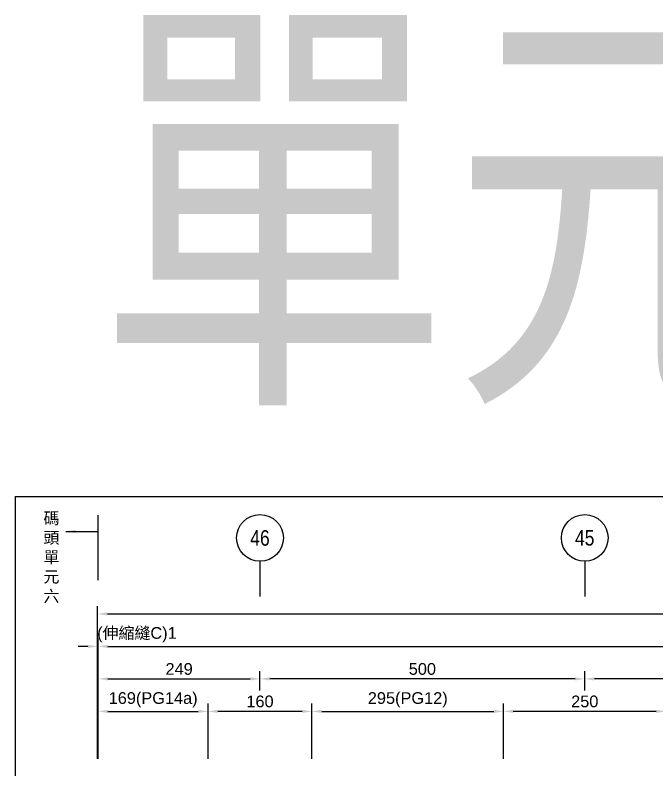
# Model space of a CAD drawing. Header units: millimetres. Extents: x 4668 to 40173, y -3560 to 14620.
# Drawn here: x 10666 to 11654, y 1430 to 2592 of the extents above; entities that cross this region are included whole.
import ezdxf
from ezdxf.enums import TextEntityAlignment as Align

# ---------------------------------------------------------------- set-up
doc = ezdxf.new("R2010")
doc.units = ezdxf.units.MM
for name, color, linetype in [('HB_DIM', 1, 'Continuous'), ('HB_SYMBOLS', 7, 'Continuous'), ('底圖', 7, 'Continuous')]:
    doc.layers.add(name, color=color, linetype=linetype)
doc.styles.get("Standard").update_dxf_attribs({"font": 'arial.ttf'})
doc.dimstyles.new('60', dxfattribs={"dimscale": 6, "dimtxt": 3, "dimasz": 2.5, "dimexe": 2, "dimexo": 2, "dimgap": 1, "dimtad": 1, "dimdec": 0, "dimdsep": 46, "dimtxsty": 'Standard', "dimcen": 0, "dimclrd": 1, "dimclre": 1, "dimclrt": 2, "dimadec": 0, "dimazin": 0, "dimtfac": 1, "dimtdec": 0, "dimtix": 1, "dimtmove": 2, "dimatfit": 3, "dimfxl": 1, "dimtolj": 1, "dimtzin": 0, "dimarcsym": 0})

# ---------------------------------------------------------------- blocks, each defined once
blk = doc.blocks.new('*D125')
at = {"layer": 'Defpoints', "color": 0}
for p in [(10792.6, 1620.2), (10792.6, 1435.2), (10793.6, 1435.2)]:
    blk.add_point(p, dxfattribs=at)
at = {"layer": 'HB_DIM', "color": 1, "lineweight": -2}
for p, q in [((10792.6, 1447.2), (10792.6, 1632.2)), ((10793.6, 1447.2), (10793.6, 1632.2)), ((10777.6, 1620.2), (10762.6, 1620.2)), ((10793.6, 1620.2), (10792.6, 1620.2)), ((10808.6, 1620.2), (10823.6, 1620.2))]:
    blk.add_line(p, q, dxfattribs=at)
at = {"layer": 'HB_DIM', "color": 1}
for points in [[(10777.6, 1617.7), (10777.6, 1622.7), (10792.6, 1620.2)], [(10808.6, 1622.7), (10808.6, 1617.7), (10793.6, 1620.2)]]:
    blk.add_solid(points, dxfattribs=at)
at = {"layer": 'HB_DIM', "color": 2, "insert": (10853.1, 1638.2), "char_height": 18, "attachment_point": 5}
blk.add_mtext('\\A1;(伸縮縫C)1', dxfattribs=at)
blk = doc.blocks.new('*D126')
at = {"layer": 'Defpoints', "color": 0}
for p in [(10962.6, 1520.2), (10793.6, 1435.2), (10962.6, 1435.2)]:
    blk.add_point(p, dxfattribs=at)
at = {"layer": 'HB_DIM', "color": 1, "lineweight": -2}
for p, q in [((10793.6, 1447.2), (10793.6, 1532.2)), ((10962.6, 1447.2), (10962.6, 1532.2)), ((10808.6, 1520.2), (10947.6, 1520.2))]:
    blk.add_line(p, q, dxfattribs=at)
at = {"layer": 'HB_DIM', "color": 1}
for points in [[(10808.6, 1522.7), (10808.6, 1517.7), (10793.6, 1520.2)], [(10947.6, 1517.7), (10947.6, 1522.7), (10962.6, 1520.2)]]:
    blk.add_solid(points, dxfattribs=at)
at = {"layer": 'HB_DIM', "color": 2, "insert": (10878.1, 1538), "char_height": 18, "attachment_point": 5}
blk.add_mtext('\\A1;169(PG14a)', dxfattribs=at)
blk = doc.blocks.new('*D127')
at = {"layer": 'Defpoints', "color": 0}
for p in [(11417.6, 1520.2), (11122.6, 1435.2), (11417.6, 1435.2)]:
    blk.add_point(p, dxfattribs=at)
at = {"layer": 'HB_DIM', "color": 1, "lineweight": -2}
for p, q in [((11122.6, 1447.2), (11122.6, 1532.2)), ((11417.6, 1447.2), (11417.6, 1532.2)), ((11137.6, 1520.2), (11402.6, 1520.2))]:
    blk.add_line(p, q, dxfattribs=at)
at = {"layer": 'HB_DIM', "color": 1}
for points in [[(11137.6, 1522.7), (11137.6, 1517.7), (11122.6, 1520.2)], [(11402.6, 1517.7), (11402.6, 1522.7), (11417.6, 1520.2)]]:
    blk.add_solid(points, dxfattribs=at)
at = {"layer": 'HB_DIM', "color": 2, "insert": (11270.1, 1538), "char_height": 18, "attachment_point": 5}
blk.add_mtext('\\A1;295(PG12)', dxfattribs=at)
blk = doc.blocks.new('*D128')
at = {"layer": 'Defpoints', "color": 0}
for p in [(11042.6, 1570.2), (11042.6, 1540.2), (10793.6, 1435.2)]:
    blk.add_point(p, dxfattribs=at)
at = {"layer": 'HB_DIM', "color": 1, "lineweight": -2}
for p, q in [((10793.6, 1447.2), (10793.6, 1582.2)), ((11042.6, 1552.2), (11042.6, 1582.2)), ((10808.6, 1570.2), (11027.6, 1570.2))]:
    blk.add_line(p, q, dxfattribs=at)
at = {"layer": 'HB_DIM', "color": 1}
for points in [[(10808.6, 1572.7), (10808.6, 1567.7), (10793.6, 1570.2)], [(11027.6, 1567.7), (11027.6, 1572.7), (11042.6, 1570.2)]]:
    blk.add_solid(points, dxfattribs=at)
at = {"layer": 'HB_DIM', "color": 2, "insert": (10918.1, 1585.4), "char_height": 18, "attachment_point": 5}
blk.add_mtext('\\A1;249', dxfattribs=at)
blk = doc.blocks.new('*D129')
at = {"layer": 'Defpoints', "color": 0}
for p in [(11542.6, 1570.2), (11542.6, 1540.2), (12042.6, 1540.2)]:
    blk.add_point(p, dxfattribs=at)
at = {"layer": 'HB_DIM', "color": 1, "lineweight": -2}
for p, q in [((11542.6, 1552.2), (11542.6, 1582.2)), ((12042.6, 1552.2), (12042.6, 1582.2)), ((12027.6, 1570.2), (11557.6, 1570.2))]:
    blk.add_line(p, q, dxfattribs=at)
at = {"layer": 'HB_DIM', "color": 1}
for points in [[(11557.6, 1572.7), (11557.6, 1567.7), (11542.6, 1570.2)], [(12027.6, 1567.7), (12027.6, 1572.7), (12042.6, 1570.2)]]:
    blk.add_solid(points, dxfattribs=at)
at = {"layer": 'HB_DIM', "color": 2, "insert": (11792.6, 1585.4), "char_height": 18, "attachment_point": 5}
blk.add_mtext('\\A1;500', dxfattribs=at)
blk = doc.blocks.new('*D131')
at = {"layer": 'Defpoints', "color": 0}
for p in [(11042.6, 1570.2), (11042.6, 1540.2), (11542.6, 1540.2)]:
    blk.add_point(p, dxfattribs=at)
at = {"layer": 'HB_DIM', "color": 1, "lineweight": -2}
for p, q in [((11042.6, 1552.2), (11042.6, 1582.2)), ((11542.6, 1552.2), (11542.6, 1582.2)), ((11527.6, 1570.2), (11057.6, 1570.2))]:
    blk.add_line(p, q, dxfattribs=at)
at = {"layer": 'HB_DIM', "color": 1}
for points in [[(11057.6, 1572.7), (11057.6, 1567.7), (11042.6, 1570.2)], [(11527.6, 1567.7), (11527.6, 1572.7), (11542.6, 1570.2)]]:
    blk.add_solid(points, dxfattribs=at)
at = {"layer": 'HB_DIM', "color": 2, "insert": (11292.6, 1585.4), "char_height": 18, "attachment_point": 5}
blk.add_mtext('\\A1;500', dxfattribs=at)
blk = doc.blocks.new('*D132')
at = {"layer": 'Defpoints', "color": 0}
for p in [(10962.6, 1520.2), (10962.6, 1435.2), (11122.6, 1435.2)]:
    blk.add_point(p, dxfattribs=at)
at = {"layer": 'HB_DIM', "color": 1, "lineweight": -2}
for p, q in [((10962.6, 1447.2), (10962.6, 1532.2)), ((11122.6, 1447.2), (11122.6, 1532.2)), ((11107.6, 1520.2), (10977.6, 1520.2))]:
    blk.add_line(p, q, dxfattribs=at)
at = {"layer": 'HB_DIM', "color": 1}
for points in [[(10977.6, 1522.7), (10977.6, 1517.7), (10962.6, 1520.2)], [(11107.6, 1517.7), (11107.6, 1522.7), (11122.6, 1520.2)]]:
    blk.add_solid(points, dxfattribs=at)
at = {"layer": 'HB_DIM', "color": 2, "insert": (11042.6, 1535.4), "char_height": 18, "attachment_point": 5}
blk.add_mtext('\\A1;160', dxfattribs=at)
blk = doc.blocks.new('*D133')
at = {"layer": 'Defpoints', "color": 0}
for p in [(11417.6, 1520.2), (11417.6, 1435.2), (11667.6, 1435.2)]:
    blk.add_point(p, dxfattribs=at)
at = {"layer": 'HB_DIM', "color": 1, "lineweight": -2}
for p, q in [((11417.6, 1447.2), (11417.6, 1532.2)), ((11667.6, 1447.2), (11667.6, 1532.2)), ((11652.6, 1520.2), (11432.6, 1520.2))]:
    blk.add_line(p, q, dxfattribs=at)
at = {"layer": 'HB_DIM', "color": 1}
for points in [[(11432.6, 1522.7), (11432.6, 1517.7), (11417.6, 1520.2)], [(11652.6, 1517.7), (11652.6, 1522.7), (11667.6, 1520.2)]]:
    blk.add_solid(points, dxfattribs=at)
at = {"layer": 'HB_DIM', "color": 2, "insert": (11542.6, 1535.4), "char_height": 18, "attachment_point": 5}
blk.add_mtext('\\A1;250', dxfattribs=at)
blk = doc.blocks.new('*D153')
at = {"layer": 'Defpoints', "color": 0}
for p in [(15291.6, 1620.2), (10793.6, 1435.2), (15291.6, 1435.2)]:
    blk.add_point(p, dxfattribs=at)
at = {"layer": 'HB_DIM', "color": 1, "lineweight": -2}
for p, q in [((10793.6, 1447.2), (10793.6, 1632.2)), ((15291.6, 1447.2), (15291.6, 1632.2)), ((10808.6, 1620.2), (15276.6, 1620.2))]:
    blk.add_line(p, q, dxfattribs=at)
at = {"layer": 'HB_DIM', "color": 1}
for points in [[(10808.6, 1622.7), (10808.6, 1617.7), (10793.6, 1620.2)], [(15276.6, 1617.7), (15276.6, 1622.7), (15291.6, 1620.2)]]:
    blk.add_solid(points, dxfattribs=at)
at = {"layer": 'HB_DIM', "color": 2, "insert": (13042.6, 1635.4), "char_height": 18, "attachment_point": 5}
blk.add_mtext('\\A1;4498', dxfattribs=at)
blk = doc.blocks.new('*D154')
at = {"layer": 'Defpoints', "color": 0}
for p in [(15292.6, 1670.2), (10792.6, 1435.2), (15292.6, 1435.2)]:
    blk.add_point(p, dxfattribs=at)
at = {"layer": 'HB_DIM', "color": 1, "lineweight": -2}
for p, q in [((10792.6, 1447.2), (10792.6, 1682.2)), ((15292.6, 1447.2), (15292.6, 1682.2)), ((10807.6, 1670.2), (15277.6, 1670.2))]:
    blk.add_line(p, q, dxfattribs=at)
at = {"layer": 'HB_DIM', "color": 1}
for points in [[(10807.6, 1672.7), (10807.6, 1667.7), (10792.6, 1670.2)], [(15277.6, 1667.7), (15277.6, 1672.7), (15292.6, 1670.2)]]:
    blk.add_solid(points, dxfattribs=at)
at = {"layer": 'HB_DIM', "color": 2, "insert": (13042.6, 1685.4), "char_height": 18, "attachment_point": 5}
blk.add_mtext('\\A1;4500', dxfattribs=at)
blk = doc.blocks.new('gr_t')
at = {"layer": 'HB_SYMBOLS', "color": 4, "linetype": 'Continuous'}
blk.add_line((0, -6), (0, -15), dxfattribs=at)
blk.add_circle((0, 0), 6, dxfattribs=at)
at = {"layer": 'HB_SYMBOLS', "color": 4, "linetype": 'Continuous', "width": 0.8}
blk.add_attdef('A', text='', height=4.5, dxfattribs=at).set_placement((0, 0), align=Align.MIDDLE)

msp = doc.modelspace()

# ---------------------------------------------------------------- linework, layer by layer
at = {"layer": 'Defpoints', "color": 1, "linetype": 'Continuous'}
for points in [[(10665.575, 1851.197), (10665.575, 792.197), (15399.575, 792.197), (15399.575, 1851.197)], [(10665.575, 1851.197), (15399.575, 1851.197)]]:
    msp.add_lwpolyline(points, dxfattribs=at)
at = {"layer": 'HB_DIM'}
msp.add_line((10793.575, 1722.19), (10793.575, 1822.19), dxfattribs=at)

# ---------------------------------------------------------------- block references
at = {"layer": '底圖'}
ref = msp.add_blockref('gr_t', (11042.575, 1787.256), dxfattribs=dict(at, xscale=6.000000000000001, yscale=6.000000000000001, zscale=6.000000000000001))
ref.add_attrib('A', '46', dxfattribs={"layer": 'HB_SYMBOLS', "color": 4, "linetype": 'Continuous', "height": 24, "rotation": 360, "width": 0.8}).set_placement((11042.575, 1787.256), align=Align.MIDDLE)
ref = msp.add_blockref('gr_t', (11542.575, 1787.256), dxfattribs=dict(at, xscale=6.000000000000001, yscale=6.000000000000001, zscale=6.000000000000001))
ref.add_attrib('A', '45', dxfattribs={"layer": 'HB_SYMBOLS', "color": 4, "linetype": 'Continuous', "height": 24, "rotation": 360, "width": 0.8}).set_placement((11542.575, 1787.256), align=Align.MIDDLE)

# ---------------------------------------------------------------- texts
at = {"layer": 'Defpoints', "color": 241, "linetype": 'Continuous', "true_color": 0xf7abae, "width": 0.8}
msp.add_text('單元五122', height=500, rotation=360, dxfattribs=at).set_placement((10791.055, 2045.995))
at = {"layer": 'HB_DIM', "color": 2, "insert": (10709.241, 1826.598), "char_height": 18, "attachment_point": 1}
msp.add_mtext('碼\\P頭\\P單\\P元\\P六', dxfattribs=at)

# ---------------------------------------------------------------- dimensions: what is measured, and where the dimension line sits
at = {"layer": 'HB_DIM'}
for base, p1, p2, picture, middle in [((15292.575, 1670.197), (10792.575, 1435.197), (15292.575, 1435.197), '*D154', (13042.575, 1685.386)), ((15291.575, 1620.197), (10793.575, 1435.197), (15291.575, 1435.197), '*D153', (13042.575, 1635.386)), ((11042.575, 1570.197), (10793.575, 1435.197), (11042.575, 1540.197), '*D128', (10918.075, 1585.386)), ((11042.575, 1570.197), (11542.575, 1540.197), (11042.575, 1540.197), '*D131', (11292.575, 1585.386)), ((11542.575, 1570.197), (12042.575, 1540.197), (11542.575, 1540.197), '*D129', (11792.575, 1585.386))]:
    dim = msp.add_linear_dim(base=base, p1=p1, p2=p2, angle=0, dimstyle='60', dxfattribs=at)
    dim.commit()
    dim.dimension.update_dxf_attribs({"geometry": picture, "text_midpoint": middle})
dim = msp.add_linear_dim(base=(10792.575, 1620.197), p1=(10793.575, 1435.197), p2=(10792.575, 1435.197), text='(伸縮縫C)<>', dimstyle='60', dxfattribs=at)
dim.commit()
dim.dimension.update_dxf_attribs({"geometry": '*D125', "text_midpoint": (10853.14, 1638.197), "dimtype": 160})
for base, p1, p2, text, picture, middle in [((10962.575, 1520.197), (10793.575, 1435.197), (10962.575, 1435.197), '<>(PG14a)', '*D126', (10878.075, 1537.996)), ((11417.575, 1520.197), (11122.575, 1435.197), (11417.575, 1435.197), '<>(PG12)', '*D127', (11270.075, 1537.996))]:
    dim = msp.add_linear_dim(base=base, p1=p1, p2=p2, text=text, dimstyle='60', dxfattribs=at)
    dim.commit()
    dim.dimension.update_dxf_attribs({"geometry": picture, "text_midpoint": middle})
for base, p1, p2, picture, middle in [((10962.575, 1520.197), (11122.575, 1435.197), (10962.575, 1435.197), '*D132', (11042.575, 1535.386)), ((11417.575, 1520.197), (11667.575, 1435.197), (11417.575, 1435.197), '*D133', (11542.575, 1535.386))]:
    dim = msp.add_linear_dim(base=base, p1=p1, p2=p2, angle=180, text='<>\\X ', dimstyle='60', dxfattribs=at)
    dim.commit()
    dim.dimension.update_dxf_attribs({"geometry": picture, "text_midpoint": middle})

# ---------------------------------------------------------------- leaders
msp.add_leader([(10743.575, 1797.19), (10793.575, 1797.19)], dimstyle='60', dxfattribs=at)

doc.saveas('drawing.dxf')
